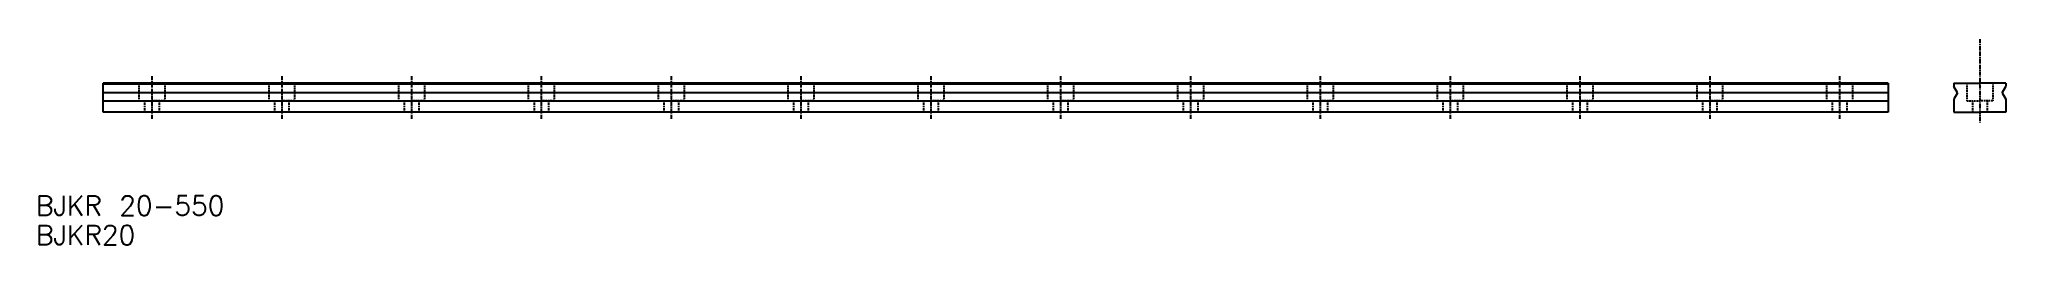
# Model space of a CAD drawing. Extents: x -293 to 313, y 205 to 268.
import ezdxf

# ---------------------------------------------------------------- set-up
doc = ezdxf.new("R2010")
doc.units = 0
doc.linetypes.add('CENTER', pattern=[2, 1.25, -0.25, 0.25, -0.25])
doc.linetypes.add('DASHED', pattern=[0.75, 0.5, -0.25])
doc.layers.get('0').update_dxf_attribs({"linetype": 'CONTINUOUS'})
doc.layers.add('CENTER', color=1, linetype='CENTER')
doc.styles.get("Standard").update_dxf_attribs({"font": 'txt.shx', "bigfont": 'extfont.shx'})

msp = doc.modelspace()

# ---------------------------------------------------------------- linework, layer by layer
at = {"color": 7, "linetype": 'CONTINUOUS'}
for p, q in [((-273.28, 245.94), (-273.28, 254.94)), ((276.72, 254.94), (-273.28, 254.94)), ((276.72, 254.6), (-273.28, 254.6)), ((276.72, 254.94), (276.72, 245.94)), ((296.92, 254.94), (304.92, 254.94)), ((296.92, 254.94), (296.92, 253.9)), ((312.92, 254.94), (304.92, 254.94)), ((312.92, 254.94), (312.92, 253.9)), ((276.72, 251.94), (-273.28, 251.94)), ((276.72, 249.29), (-273.28, 249.29)), ((298.05, 251.94), (296.92, 253.9)), ((298.05, 251.94), (296.92, 249.99)), ((296.92, 249.99), (296.92, 245.94)), ((311.79, 251.94), (312.92, 253.9)), ((311.79, 251.94), (312.92, 249.99)), ((312.92, 249.99), (312.92, 245.94)), ((-238.98, 245.94), (-273.28, 245.94)), ((276.72, 245.94), (-238.98, 245.94)), ((296.92, 245.94), (304.92, 245.94)), ((312.92, 245.94), (304.92, 245.94))]:
    msp.add_line(p, q, dxfattribs=at)
at = {"color": 3, "linetype": 'DASHED'}
for p, q in [((-262.28, 254.94), (-262.28, 249.44)), ((-254.28, 254.94), (-254.28, 249.44)), ((-222.28, 254.94), (-222.28, 249.44)), ((-214.28, 254.94), (-214.28, 249.44)), ((-182.28, 254.94), (-182.28, 249.44)), ((-174.28, 254.94), (-174.28, 249.44)), ((-142.28, 254.94), (-142.28, 249.44)), ((-134.28, 254.94), (-134.28, 249.44)), ((-102.28, 254.94), (-102.28, 249.44)), ((-94.28, 254.94), (-94.28, 249.44)), ((-62.28, 254.94), (-62.28, 249.44)), ((-54.28, 254.94), (-54.28, 249.44)), ((-22.28, 254.94), (-22.28, 249.44)), ((-14.28, 254.94), (-14.28, 249.44)), ((17.72, 254.94), (17.72, 249.44)), ((25.72, 254.94), (25.72, 249.44)), ((57.72, 254.94), (57.72, 249.44)), ((65.72, 254.94), (65.72, 249.44)), ((97.72, 254.94), (97.72, 249.44)), ((105.72, 254.94), (105.72, 249.44)), ((137.72, 254.94), (137.72, 249.44)), ((145.72, 254.94), (145.72, 249.44)), ((177.72, 254.94), (177.72, 249.44)), ((185.72, 254.94), (185.72, 249.44)), ((217.72, 254.94), (217.72, 249.44)), ((225.72, 254.94), (225.72, 249.44)), ((257.72, 254.94), (257.72, 249.44)), ((257.72, 254.94), (257.72, 249.44)), ((265.72, 254.94), (265.72, 249.44)), ((265.72, 254.94), (265.72, 249.44)), ((300.92, 254.94), (300.92, 249.44)), ((308.92, 254.94), (308.92, 249.44)), ((-262.28, 249.44), (-258.28, 249.44)), ((-260.53, 249.44), (-260.53, 245.94)), ((-254.28, 249.44), (-258.28, 249.44)), ((-256.03, 249.44), (-256.03, 245.94)), ((-222.28, 249.44), (-218.28, 249.44)), ((-220.53, 249.44), (-220.53, 245.94)), ((-214.28, 249.44), (-218.28, 249.44)), ((-216.03, 249.44), (-216.03, 245.94)), ((-182.28, 249.44), (-178.28, 249.44)), ((-180.53, 249.44), (-180.53, 245.94)), ((-174.28, 249.44), (-178.28, 249.44)), ((-176.03, 249.44), (-176.03, 245.94)), ((-142.28, 249.44), (-138.28, 249.44)), ((-140.53, 249.44), (-140.53, 245.94)), ((-134.28, 249.44), (-138.28, 249.44)), ((-136.03, 249.44), (-136.03, 245.94)), ((-102.28, 249.44), (-98.28, 249.44)), ((-100.53, 249.44), (-100.53, 245.94)), ((-94.28, 249.44), (-98.28, 249.44)), ((-96.03, 249.44), (-96.03, 245.94)), ((-62.28, 249.44), (-58.28, 249.44)), ((-60.53, 249.44), (-60.53, 245.94)), ((-54.28, 249.44), (-58.28, 249.44)), ((-56.03, 249.44), (-56.03, 245.94)), ((-22.28, 249.44), (-18.28, 249.44)), ((-20.53, 249.44), (-20.53, 245.94)), ((-14.28, 249.44), (-18.28, 249.44)), ((-16.03, 249.44), (-16.03, 245.94)), ((17.72, 249.44), (21.72, 249.44)), ((19.47, 249.44), (19.47, 245.94)), ((25.72, 249.44), (21.72, 249.44)), ((23.97, 249.44), (23.97, 245.94)), ((57.72, 249.44), (61.72, 249.44)), ((59.47, 249.44), (59.47, 245.94)), ((65.72, 249.44), (61.72, 249.44)), ((63.97, 249.44), (63.97, 245.94)), ((97.72, 249.44), (101.72, 249.44)), ((99.47, 249.44), (99.47, 245.94)), ((105.72, 249.44), (101.72, 249.44)), ((103.97, 249.44), (103.97, 245.94)), ((137.72, 249.44), (141.72, 249.44)), ((139.47, 249.44), (139.47, 245.94)), ((145.72, 249.44), (141.72, 249.44)), ((143.97, 249.44), (143.97, 245.94)), ((177.72, 249.44), (181.72, 249.44)), ((179.47, 249.44), (179.47, 245.94)), ((185.72, 249.44), (181.72, 249.44)), ((183.97, 249.44), (183.97, 245.94)), ((217.72, 249.44), (221.72, 249.44)), ((219.47, 249.44), (219.47, 245.94)), ((225.72, 249.44), (221.72, 249.44)), ((223.97, 249.44), (223.97, 245.94)), ((257.72, 249.44), (261.72, 249.44)), ((257.72, 249.44), (265.72, 249.44)), ((259.47, 249.44), (259.47, 245.94)), ((259.47, 249.44), (259.47, 245.94)), ((263.97, 249.44), (263.97, 245.94)), ((263.97, 249.44), (263.97, 245.94)), ((300.92, 249.44), (304.92, 249.44)), ((302.67, 249.44), (302.67, 245.94)), ((308.92, 249.44), (304.92, 249.44)), ((307.17, 249.44), (307.17, 245.94))]:
    msp.add_line(p, q, dxfattribs=at)
at = {"layer": 'CENTER', "color": 1, "linetype": 'CENTER'}
for p, q in [((304.92, 268.47), (304.92, 242.6)), ((-258.28, 257.06), (-258.28, 243.91)), ((-258.28, 257.06), (-258.28, 243.91)), ((-218.28, 257.06), (-218.28, 243.91)), ((-178.28, 257.06), (-178.28, 243.91)), ((-138.28, 257.06), (-138.28, 243.91)), ((-98.28, 257.06), (-98.28, 243.91)), ((-58.28, 257.06), (-58.28, 243.91)), ((-18.28, 257.06), (-18.28, 243.91)), ((21.72, 257.06), (21.72, 243.91)), ((61.72, 257.06), (61.72, 243.91)), ((101.72, 257.06), (101.72, 243.91)), ((141.72, 257.06), (141.72, 243.91)), ((181.72, 257.06), (181.72, 243.91)), ((221.72, 257.06), (221.72, 243.91)), ((261.72, 257.06), (261.72, 243.91)), ((261.72, 257.06), (261.72, 243.91)), ((261.72, 257.06), (261.72, 243.91))]:
    msp.add_line(p, q, dxfattribs=at)

# ---------------------------------------------------------------- texts
at = {"color": 7, "linetype": 'CONTINUOUS'}
for s, p in [('BJKR 20-550', (-293.98, 214.06)), ('BJKR20', (-293.98, 204.97))]:
    msp.add_text(s, height=6, dxfattribs=at).set_placement(p)

doc.saveas('drawing.dxf')
